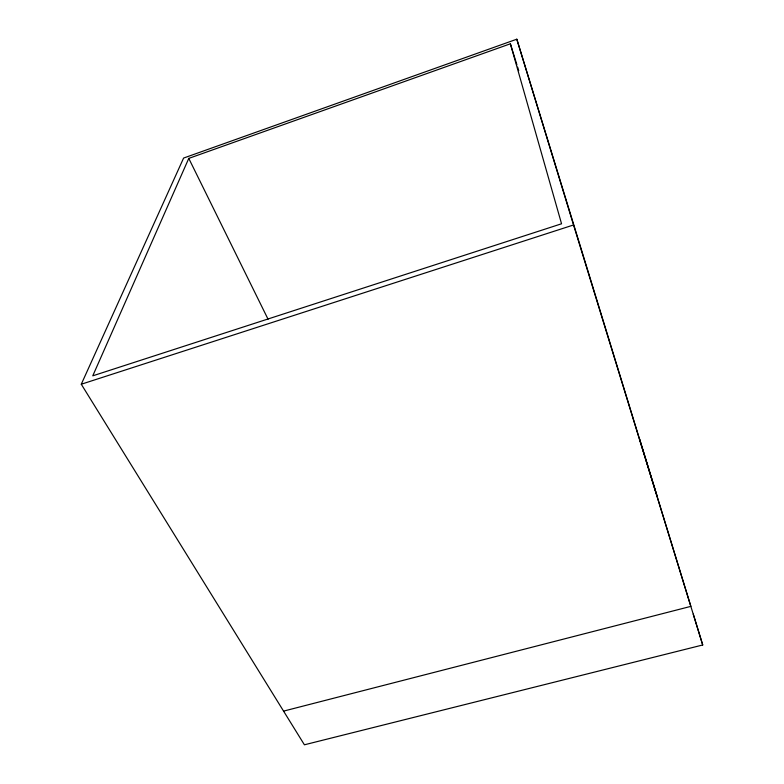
<?xml version="1.0" encoding="UTF-8"?>
<svg xmlns="http://www.w3.org/2000/svg" width="784" height="784" viewBox="0 0 784 784"><rect width="100%" height="100%" fill="white"/><g stroke="black" fill="none" stroke-linecap="round" stroke-linejoin="round"><path stroke-width="1.18" d="M188.777 158.397L92.767 375.83L561.55 223.783L510.374 43.796L188.777 158.397L268.059 319.225M693.272 614.127L702.719 644.977L304.408 744.8L81.281 384.229L183.603 158.064L516.813 39.2L690.851 606.365L283.563 711.117M81.281 384.229L573.545 224.969L516.813 39.2M510.374 43.796L516.911 64.798M517.636 67.13L518.724 70.629M639.548 438.883L657.247 496.517M573.545 224.969L702.719 644.977"/></g></svg>
